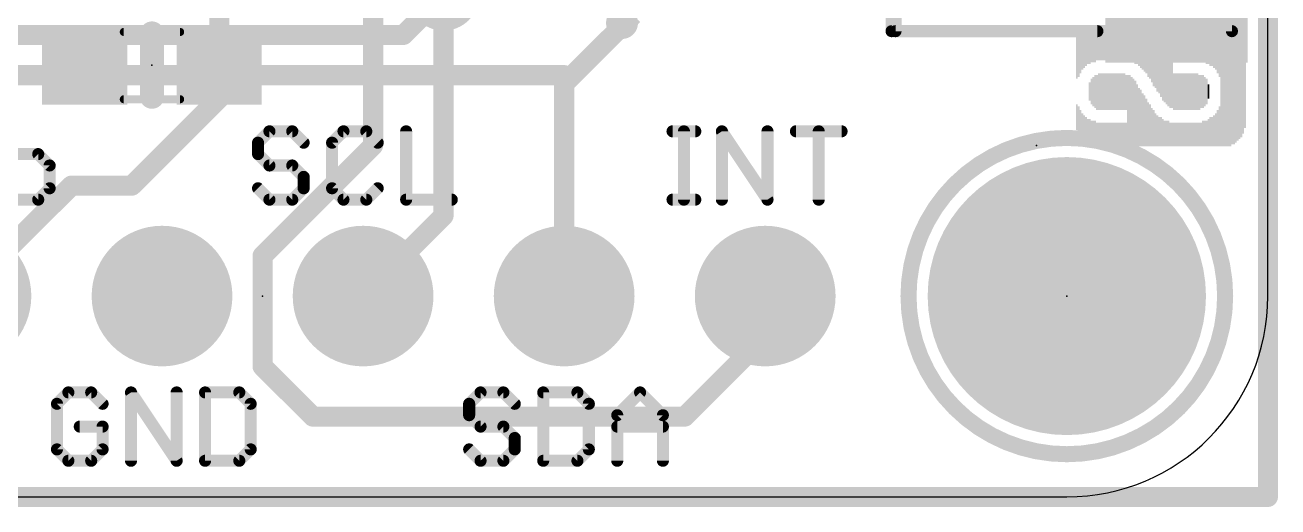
# Model space of a CAD drawing. Extents: x -0.1 to 25.5, y -0.1 to 17.9.
# Drawn here: x 9.7 to 25.53, y -0.13 to 5.97 of the extents above; entities that cross this region are included whole.
import ezdxf

# ---------------------------------------------------------------- set-up
doc = ezdxf.new("R2010")
doc.units = 0
for name, color, linetype in [('1', 12, 'CONTINUOUS'), ('16', 5, 'CONTINUOUS'), ('17', 110, 'CONTINUOUS'), ('18', 110, 'CONTINUOUS'), ('20', 53, 'CONTINUOUS'), ('21', 40, 'CONTINUOUS'), ('22', 6, 'CONTINUOUS'), ('23', 40, 'CONTINUOUS'), ('24', 6, 'CONTINUOUS'), ('51', 253, 'CONTINUOUS')]:
    doc.layers.add(name, color=color, linetype=linetype)

# ---------------------------------------------------------------- blocks, each defined once
blk = doc.blocks.new('RECT')
blk.add_solid([(-0.5, -0.5), (0.5, -0.5), (-0.5, 0.5), (0.5, 0.5)])
blk = doc.blocks.new('ROUNDP')
at = {"const_width": 0.5}
blk.add_lwpolyline([(0, -0.25, 1), (0, 0.25, 1), (0, -0.25)], format="xyb", dxfattribs=at)
blk = doc.blocks.new('ROUNDV')
at = {"const_width": 0.5}
blk.add_lwpolyline([(0, -0.25, 1), (0, 0.25, 1), (0, -0.25)], format="xyb", dxfattribs=at)

msp = doc.modelspace()

# ---------------------------------------------------------------- linework, layer by layer
at = {"layer": '1', "const_width": 0.254}
for points in [[(25.4, 17.78), (25.4, 0)], [(14.097, 8.001), (14.097, 4.445)], [(12.153, 6.604), (12.153, 5.461)], [(14.986, 6.35), (14.986, 3.556)], [(12.153, 5.041), (12.153, 5.461)], [(11.049, 3.937), (12.153, 5.041)], [(14.097, 4.445), (12.7, 3.048)], [(8.89, 2.54), (10.287, 3.937)], [(10.287, 3.937), (11.049, 3.937)], [(14.986, 3.556), (13.97, 2.54)], [(12.7, 3.048), (12.7, 1.651)], [(19.05, 2.032), (19.05, 2.54)], [(18.034, 1.016), (19.05, 2.032)], [(12.7, 1.651), (13.335, 1.016)], [(13.335, 1.016), (18.034, 1.016)], [(25.4, 0), (0, 0)]]:
    msp.add_lwpolyline(points, dxfattribs=at)
at = {"layer": '1', "const_width": 0.127}
for points in [[(12.2165, 5.461, 1), (12.0895, 5.461)], [(12.0895, 5.461, 1), (12.2165, 5.461)], [(12.0895, 5.041, 1), (12.2165, 5.041)], [(12.1979, 4.9961, 1), (12.1081, 5.0859)], [(14.0335, 4.445, 1), (14.1605, 4.445)], [(14.1419, 4.4001, 1), (14.0521, 4.4899)], [(10.287, 4.0005, 1), (10.287, 3.8735)], [(10.3319, 3.8921, 1), (10.2421, 3.9819)], [(11.0041, 3.9819, 1), (11.0939, 3.8921)], [(11.049, 3.8735, 1), (11.049, 4.0005)], [(15.0309, 3.5111, 1), (14.9411, 3.6009)], [(14.9225, 3.556, 1), (15.0495, 3.556)], [(12.7635, 3.048, 1), (12.6365, 3.048)], [(12.6551, 3.0929, 1), (12.7449, 3.0031)], [(13.9251, 2.5849, 1), (14.0149, 2.4951)], [(19.1135, 2.54, 1), (18.9865, 2.54)], [(18.9865, 2.032, 1), (19.1135, 2.032)], [(19.0949, 1.9871, 1), (19.0051, 2.0769)], [(12.7449, 1.6959, 1), (12.6551, 1.6061)], [(12.6365, 1.651, 1), (12.7635, 1.651)], [(13.335, 1.0795, 1), (13.335, 0.9525)], [(13.2901, 0.9711, 1), (13.3799, 1.0609)], [(17.9891, 1.0609, 1), (18.0789, 0.9711)], [(18.034, 0.9525, 1), (18.034, 1.0795)], [(25.3365, 0, 1), (25.4635, 0)], [(25.4, -0.0635, 1), (25.4, 0.0635)]]:
    msp.add_lwpolyline(points, format="xyb", dxfattribs=at)
at = {"layer": '16', "const_width": 0.254}
for points in [[(25.4, 17.78), (25.4, 0)], [(14.478, 5.842), (14.986, 6.35)], [(17.38, 6.096), (16.51, 5.226)], [(14.478, 5.842), (7.62, 5.842)], [(7.2741, 5.334), (16.51, 5.334)], [(16.51, 5.334), (16.51, 5.226)], [(16.51, 5.226), (16.51, 2.54)], [(25.4, 0), (0, 0)]]:
    msp.add_lwpolyline(points, dxfattribs=at)
at = {"layer": '16', "const_width": 0.127}
for points in [[(14.4331, 5.8869, 1), (14.5229, 5.7971)], [(14.478, 5.7785, 1), (14.478, 5.9055)], [(16.5735, 5.334, 1), (16.4465, 5.334)], [(16.51, 5.2705, 1), (16.51, 5.3975)], [(16.5735, 5.226, 1), (16.4465, 5.226)], [(16.4651, 5.2709, 1), (16.5549, 5.1811)], [(16.4465, 5.226, 1), (16.5735, 5.226)], [(16.4465, 2.54, 1), (16.5735, 2.54)], [(25.3365, 0, 1), (25.4635, 0)], [(25.4, -0.0635, 1), (25.4, 0.0635)]]:
    msp.add_lwpolyline(points, format="xyb", dxfattribs=at)
at = {"layer": '20'}
for p, q in [((25.4, 2.54), (25.4, 15.24)), ((2.54, 0), (22.86, 0))]:
    msp.add_line(p, q, dxfattribs=at)
msp.add_arc((22.86, 2.54), 2.54, 270, 0, dxfattribs=at)
at = {"layer": '21'}
for points, const_width in [([(20.646, 5.89), (20.646, 6.99)], 0.1524), ([(11.303, 5.061), (11.303, 5.861)], 0.3048), ([(23.246, 5.89), (20.646, 5.89)], 0.1524), ([(12.787, 4.6235), (12.6429, 4.4795)], 0.1524), ([(13.0751, 4.6235), (12.787, 4.6235)], 0.1524), ([(13.2191, 4.4795), (13.0751, 4.6235)], 0.1524), ([(13.7225, 4.6235), (13.5784, 4.4795)], 0.1524), ([(14.0106, 4.6235), (13.7225, 4.6235)], 0.1524), ([(14.1547, 4.4795), (14.0106, 4.6235)], 0.1524), ([(14.514, 4.6235), (14.514, 3.7592)], 0.1524), ([(17.8788, 4.6235), (18.167, 4.6235)], 0.1524), ([(18.0229, 3.7592), (18.0229, 4.6235)], 0.1524), ([(18.5025, 3.7592), (18.5025, 4.6235)], 0.1524), ([(18.5025, 4.6235), (19.0787, 3.7592)], 0.1524), ([(19.0787, 3.7592), (19.0787, 4.6235)], 0.1524), ([(19.438, 4.6235), (20.0143, 4.6235)], 0.1524), ([(19.7262, 3.7592), (19.7262, 4.6235)], 0.1524), ([(12.6429, 4.4795), (12.6429, 4.3354)], 0.1524), ([(13.5784, 4.4795), (13.5784, 3.9033)], 0.1524), ([(9.8661, 4.3354), (9.578, 4.3354)], 0.1524), ([(10.0102, 4.1914), (9.8661, 4.3354)], 0.1524), ([(12.6429, 4.3354), (12.787, 4.1914)], 0.1524), ([(10.0102, 3.9033), (10.0102, 4.1914)], 0.1524), ([(12.787, 4.1914), (13.0751, 4.1914)], 0.1524), ([(13.0751, 4.1914), (13.2191, 4.0473)], 0.1524), ([(13.2191, 4.0473), (13.2191, 3.9033)], 0.1524), ([(9.8661, 3.7592), (10.0102, 3.9033)], 0.1524), ([(12.787, 3.7592), (12.6429, 3.9033)], 0.1524), ([(13.2191, 3.9033), (13.0751, 3.7592)], 0.1524), ([(13.5784, 3.9033), (13.7225, 3.7592)], 0.1524), ([(14.0106, 3.7592), (14.1547, 3.9033)], 0.1524), ([(9.578, 3.7592), (9.8661, 3.7592)], 0.1524), ([(13.0751, 3.7592), (12.787, 3.7592)], 0.1524), ([(13.7225, 3.7592), (14.0106, 3.7592)], 0.1524), ([(14.514, 3.7592), (15.0902, 3.7592)], 0.1524), ([(17.8788, 3.7592), (18.167, 3.7592)], 0.1524), ([(10.247, 1.3215), (10.1029, 1.1775)], 0.1524), ([(10.5351, 1.3215), (10.247, 1.3215)], 0.1524), ([(10.6791, 1.1775), (10.5351, 1.3215)], 0.1524), ([(11.0384, 0.4572), (11.0384, 1.3215)], 0.1524), ([(11.0384, 1.3215), (11.6147, 0.4572)], 0.1524), ([(11.6147, 0.4572), (11.6147, 1.3215)], 0.1524), ([(11.974, 1.3215), (11.974, 0.4572)], 0.1524), ([(12.4061, 1.3215), (11.974, 1.3215)], 0.1524), ([(12.5502, 1.1775), (12.4061, 1.3215)], 0.1524), ([(15.454, 1.3215), (15.3099, 1.1775)], 0.1524), ([(15.7421, 1.3215), (15.454, 1.3215)], 0.1524), ([(15.8861, 1.1775), (15.7421, 1.3215)], 0.1524), ([(16.2454, 1.3215), (16.2454, 0.4572)], 0.1524), ([(16.6776, 1.3215), (16.2454, 1.3215)], 0.1524), ([(16.8217, 1.1775), (16.6776, 1.3215)], 0.1524), ([(17.181, 1.0334), (17.4691, 1.3215)], 0.1524), ([(17.4691, 1.3215), (17.7572, 1.0334)], 0.1524), ([(10.1029, 1.1775), (10.1029, 0.6013)], 0.1524), ([(12.5502, 0.6013), (12.5502, 1.1775)], 0.1524), ([(15.3099, 1.1775), (15.3099, 1.0334)], 0.1524), ([(15.3099, 1.0334), (15.454, 0.8894)], 0.1524), ([(16.8217, 0.6013), (16.8217, 1.1775)], 0.1524), ([(17.181, 0.4572), (17.181, 1.0334)], 0.1524), ([(17.7572, 1.0334), (17.7572, 0.4572)], 0.1524), ([(10.6791, 0.8894), (10.391, 0.8894)], 0.1524), ([(10.6791, 0.6013), (10.6791, 0.8894)], 0.1524), ([(15.454, 0.8894), (15.7421, 0.8894)], 0.1524), ([(15.7421, 0.8894), (15.8861, 0.7453)], 0.1524), ([(17.181, 0.8894), (17.7572, 0.8894)], 0.1524), ([(15.8861, 0.7453), (15.8861, 0.6013)], 0.1524), ([(10.1029, 0.6013), (10.247, 0.4572)], 0.1524), ([(10.5351, 0.4572), (10.6791, 0.6013)], 0.1524), ([(12.4061, 0.4572), (12.5502, 0.6013)], 0.1524), ([(15.454, 0.4572), (15.3099, 0.6013)], 0.1524), ([(15.8861, 0.6013), (15.7421, 0.4572)], 0.1524), ([(16.6776, 0.4572), (16.8217, 0.6013)], 0.1524), ([(10.247, 0.4572), (10.5351, 0.4572)], 0.1524), ([(11.974, 0.4572), (12.4061, 0.4572)], 0.1524), ([(15.7421, 0.4572), (15.454, 0.4572)], 0.1524), ([(16.2454, 0.4572), (16.6776, 0.4572)], 0.1524)]:
    msp.add_lwpolyline(points, dxfattribs=dict(at, const_width=const_width))
for points, const_width in [([(17.241, 5.893, 1), (17.241, 6.093, 1), (17.241, 5.893)], 0.2032), ([(11.3792, 5.861, 1), (11.2268, 5.861)], 0.1524), ([(20.646, 5.9281, 1), (20.646, 5.8519)], 0.0762), ([(20.6079, 5.89, 1), (20.6841, 5.89)], 0.0762), ([(23.246, 5.8519, 1), (23.246, 5.9281)], 0.0762), ([(11.2268, 5.061, 1), (11.3792, 5.061)], 0.1524), ([(12.787, 4.6616, 1), (12.787, 4.5854)], 0.0762), ([(12.8139, 4.5966, 1), (12.76, 4.6505)], 0.0762), ([(13.102, 4.6505, 1), (13.0481, 4.5966)], 0.0762), ([(13.0751, 4.5854, 1), (13.0751, 4.6616)], 0.0762), ([(13.7225, 4.6616, 1), (13.7225, 4.5854)], 0.0762), ([(13.7494, 4.5966, 1), (13.6956, 4.6505)], 0.0762), ([(14.0376, 4.6505, 1), (13.9837, 4.5966)], 0.0762), ([(14.0106, 4.5854, 1), (14.0106, 4.6616)], 0.0762), ([(14.5521, 4.6235, 1), (14.4759, 4.6235)], 0.0762), ([(17.8788, 4.6616, 1), (17.8788, 4.5854)], 0.0762), ([(18.061, 4.6235, 1), (17.9848, 4.6235)], 0.0762), ([(18.167, 4.5854, 1), (18.167, 4.6616)], 0.0762), ([(18.5342, 4.6447, 1), (18.4708, 4.6024)], 0.0762), ([(18.5406, 4.6235, 1), (18.4644, 4.6235)], 0.0762), ([(19.1168, 4.6235, 1), (19.0406, 4.6235)], 0.0762), ([(19.438, 4.6616, 1), (19.438, 4.5854)], 0.0762), ([(19.7643, 4.6235, 1), (19.6881, 4.6235)], 0.0762), ([(20.0143, 4.5854, 1), (20.0143, 4.6616)], 0.0762), ([(22.86, 0.54, 1), (22.86, 4.54, 1), (22.86, 0.54)], 0.2032), ([(12.681, 4.4795, 1), (12.6048, 4.4795)], 0.0762), ([(12.616, 4.5064, 1), (12.6699, 4.4525)], 0.0762), ([(13.1922, 4.4525, 1), (13.2461, 4.5064)], 0.0762), ([(13.6165, 4.4795, 1), (13.5403, 4.4795)], 0.0762), ([(13.5515, 4.5064, 1), (13.6054, 4.4525)], 0.0762), ([(14.1277, 4.4525, 1), (14.1816, 4.5064)], 0.0762), ([(9.8931, 4.3624, 1), (9.8392, 4.3085)], 0.0762), ([(9.8661, 4.2973, 1), (9.8661, 4.3735)], 0.0762), ([(12.6699, 4.3624, 1), (12.616, 4.3085)], 0.0762), ([(12.6048, 4.3354, 1), (12.681, 4.3354)], 0.0762), ([(10.0483, 4.1914, 1), (9.9721, 4.1914)], 0.0762), ([(9.9832, 4.1644, 1), (10.0371, 4.2183)], 0.0762), ([(12.787, 4.2295, 1), (12.787, 4.1533)], 0.0762), ([(12.76, 4.1644, 1), (12.8139, 4.2183)], 0.0762), ([(13.102, 4.2183, 1), (13.0481, 4.1644)], 0.0762), ([(13.0751, 4.1533, 1), (13.0751, 4.2295)], 0.0762), ([(13.2572, 4.0473, 1), (13.181, 4.0473)], 0.0762), ([(10.0371, 3.8763, 1), (9.9832, 3.9302)], 0.0762), ([(12.6699, 3.9302, 1), (12.616, 3.8763)], 0.0762), ([(13.1922, 4.0204, 1), (13.2461, 4.0743)], 0.0762), ([(13.2461, 3.8763, 1), (13.1922, 3.9302)], 0.0762), ([(13.6054, 3.9302, 1), (13.5515, 3.8763)], 0.0762), ([(14.1816, 3.8763, 1), (14.1277, 3.9302)], 0.0762), ([(9.8392, 3.7861, 1), (9.8931, 3.7323)], 0.0762), ([(9.8661, 3.7211, 1), (9.8661, 3.7973)], 0.0762), ([(9.9721, 3.9033, 1), (10.0483, 3.9033)], 0.0762), ([(12.787, 3.7973, 1), (12.787, 3.7211)], 0.0762), ([(12.76, 3.7323, 1), (12.8139, 3.7861)], 0.0762), ([(13.0481, 3.7861, 1), (13.102, 3.7323)], 0.0762), ([(13.0751, 3.7211, 1), (13.0751, 3.7973)], 0.0762), ([(13.181, 3.9033, 1), (13.2572, 3.9033)], 0.0762), ([(13.5403, 3.9033, 1), (13.6165, 3.9033)], 0.0762), ([(13.7225, 3.7973, 1), (13.7225, 3.7211)], 0.0762), ([(13.6956, 3.7323, 1), (13.7494, 3.7861)], 0.0762), ([(13.9837, 3.7861, 1), (14.0376, 3.7323)], 0.0762), ([(14.0106, 3.7211, 1), (14.0106, 3.7973)], 0.0762), ([(14.514, 3.7973, 1), (14.514, 3.7211)], 0.0762), ([(15.0902, 3.7211, 1), (15.0902, 3.7973)], 0.0762), ([(17.8788, 3.7973, 1), (17.8788, 3.7211)], 0.0762), ([(18.167, 3.7211, 1), (18.167, 3.7973)], 0.0762), ([(19.047, 3.7381, 1), (19.1104, 3.7803)], 0.0762), ([(14.4759, 3.7592, 1), (14.5521, 3.7592)], 0.0762), ([(17.9848, 3.7592, 1), (18.061, 3.7592)], 0.0762), ([(18.4644, 3.7592, 1), (18.5406, 3.7592)], 0.0762), ([(19.0406, 3.7592, 1), (19.1168, 3.7592)], 0.0762), ([(19.6881, 3.7592, 1), (19.7643, 3.7592)], 0.0762), ([(10.247, 1.3596, 1), (10.247, 1.2834)], 0.0762), ([(10.2739, 1.2946, 1), (10.22, 1.3485)], 0.0762), ([(10.562, 1.3485, 1), (10.5081, 1.2946)], 0.0762), ([(10.5351, 1.2834, 1), (10.5351, 1.3596)], 0.0762), ([(11.0701, 1.3427, 1), (11.0067, 1.3004)], 0.0762), ([(11.0765, 1.3215, 1), (11.0003, 1.3215)], 0.0762), ([(11.6528, 1.3215, 1), (11.5766, 1.3215)], 0.0762), ([(12.0121, 1.3215, 1), (11.9359, 1.3215)], 0.0762), ([(11.974, 1.3596, 1), (11.974, 1.2834)], 0.0762), ([(12.4331, 1.3485, 1), (12.3792, 1.2946)], 0.0762), ([(12.4061, 1.2834, 1), (12.4061, 1.3596)], 0.0762), ([(15.454, 1.3596, 1), (15.454, 1.2834)], 0.0762), ([(15.4809, 1.2946, 1), (15.427, 1.3485)], 0.0762), ([(15.769, 1.3485, 1), (15.7151, 1.2946)], 0.0762), ([(15.7421, 1.2834, 1), (15.7421, 1.3596)], 0.0762), ([(16.2835, 1.3215, 1), (16.2073, 1.3215)], 0.0762), ([(16.2454, 1.3596, 1), (16.2454, 1.2834)], 0.0762), ([(16.7046, 1.3485, 1), (16.6507, 1.2946)], 0.0762), ([(16.6776, 1.2834, 1), (16.6776, 1.3596)], 0.0762), ([(17.496, 1.3485, 1), (17.4421, 1.2946)], 0.0762), ([(17.496, 1.2946, 1), (17.4421, 1.3485)], 0.0762), ([(10.141, 1.1775, 1), (10.0648, 1.1775)], 0.0762), ([(10.076, 1.2044, 1), (10.1299, 1.1505)], 0.0762), ([(10.6522, 1.1505, 1), (10.7061, 1.2044)], 0.0762), ([(12.5883, 1.1775, 1), (12.5121, 1.1775)], 0.0762), ([(12.5232, 1.1505, 1), (12.5771, 1.2044)], 0.0762), ([(15.348, 1.1775, 1), (15.2718, 1.1775)], 0.0762), ([(15.283, 1.2044, 1), (15.3369, 1.1505)], 0.0762), ([(15.3369, 1.0604, 1), (15.283, 1.0065)], 0.0762), ([(15.8592, 1.1505, 1), (15.9131, 1.2044)], 0.0762), ([(16.8598, 1.1775, 1), (16.7836, 1.1775)], 0.0762), ([(16.7947, 1.1505, 1), (16.8486, 1.2044)], 0.0762), ([(17.2191, 1.0334, 1), (17.1429, 1.0334)], 0.0762), ([(17.7953, 1.0334, 1), (17.7191, 1.0334)], 0.0762), ([(10.391, 0.9275, 1), (10.391, 0.8513)], 0.0762), ([(10.7172, 0.8894, 1), (10.641, 0.8894)], 0.0762), ([(10.6791, 0.8513, 1), (10.6791, 0.9275)], 0.0762), ([(15.2718, 1.0334, 1), (15.348, 1.0334)], 0.0762), ([(15.454, 0.9275, 1), (15.454, 0.8513)], 0.0762), ([(15.427, 0.8624, 1), (15.4809, 0.9163)], 0.0762), ([(15.769, 0.9163, 1), (15.7151, 0.8624)], 0.0762), ([(15.7421, 0.8513, 1), (15.7421, 0.9275)], 0.0762), ([(17.154, 1.0604, 1), (17.2079, 1.0065)], 0.0762), ([(17.181, 0.9275, 1), (17.181, 0.8513)], 0.0762), ([(17.7302, 1.0065, 1), (17.7841, 1.0604)], 0.0762), ([(17.7572, 0.8513, 1), (17.7572, 0.9275)], 0.0762), ([(15.9242, 0.7453, 1), (15.848, 0.7453)], 0.0762), ([(15.8592, 0.7184, 1), (15.9131, 0.7723)], 0.0762), ([(10.1299, 0.6282, 1), (10.076, 0.5743)], 0.0762), ([(10.0648, 0.6013, 1), (10.141, 0.6013)], 0.0762), ([(10.641, 0.6013, 1), (10.7172, 0.6013)], 0.0762), ([(10.7061, 0.5743, 1), (10.6522, 0.6282)], 0.0762), ([(12.5121, 0.6013, 1), (12.5883, 0.6013)], 0.0762), ([(12.5771, 0.5743, 1), (12.5232, 0.6282)], 0.0762), ([(15.3369, 0.6282, 1), (15.283, 0.5743)], 0.0762), ([(15.848, 0.6013, 1), (15.9242, 0.6013)], 0.0762), ([(15.9131, 0.5743, 1), (15.8592, 0.6282)], 0.0762), ([(16.7836, 0.6013, 1), (16.8598, 0.6013)], 0.0762), ([(16.8486, 0.5743, 1), (16.7947, 0.6282)], 0.0762), ([(10.247, 0.4953, 1), (10.247, 0.4191)], 0.0762), ([(10.22, 0.4303, 1), (10.2739, 0.4841)], 0.0762), ([(10.5081, 0.4841, 1), (10.562, 0.4303)], 0.0762), ([(10.5351, 0.4191, 1), (10.5351, 0.4953)], 0.0762), ([(11.0003, 0.4572, 1), (11.0765, 0.4572)], 0.0762), ([(11.5766, 0.4572, 1), (11.6528, 0.4572)], 0.0762), ([(11.583, 0.4361, 1), (11.6464, 0.4783)], 0.0762), ([(11.974, 0.4953, 1), (11.974, 0.4191)], 0.0762), ([(11.9359, 0.4572, 1), (12.0121, 0.4572)], 0.0762), ([(12.3792, 0.4841, 1), (12.4331, 0.4303)], 0.0762), ([(12.4061, 0.4191, 1), (12.4061, 0.4953)], 0.0762), ([(15.454, 0.4953, 1), (15.454, 0.4191)], 0.0762), ([(15.427, 0.4303, 1), (15.4809, 0.4841)], 0.0762), ([(15.7151, 0.4841, 1), (15.769, 0.4303)], 0.0762), ([(15.7421, 0.4191, 1), (15.7421, 0.4953)], 0.0762), ([(16.2454, 0.4953, 1), (16.2454, 0.4191)], 0.0762), ([(16.2073, 0.4572, 1), (16.2835, 0.4572)], 0.0762), ([(16.6507, 0.4841, 1), (16.7046, 0.4303)], 0.0762), ([(16.6776, 0.4191, 1), (16.6776, 0.4953)], 0.0762), ([(17.1429, 0.4572, 1), (17.2191, 0.4572)], 0.0762), ([(17.7191, 0.4572, 1), (17.7953, 0.4572)], 0.0762)]:
    msp.add_lwpolyline(points, format="xyb", dxfattribs=dict(at, const_width=const_width))
at = {"layer": '23'}
for p in [(11.303, 5.461), (12.7, 2.54), (22.86, 2.54)]:
    msp.add_point(p, dxfattribs=at)
at = {"layer": '24'}
msp.add_point((22.479, 4.445), dxfattribs=at)
at = {"layer": '51'}
for points, const_width in [([(20.696, 5.89), (20.696, 11.99)], 0.1524), ([(24.946, 11.99), (24.946, 5.89)], 0.1524), ([(11.659, 5.88), (10.947, 5.88)], 0.1016), ([(24.946, 5.89), (20.696, 5.89)], 0.1524), ([(11.659, 5.029), (10.947, 5.029)], 0.1016)]:
    msp.add_lwpolyline(points, dxfattribs=dict(at, const_width=const_width))
for points, const_width in [([(10.947, 5.9054, 1), (10.947, 5.8546)], 0.0508), ([(11.659, 5.8546, 1), (11.659, 5.9054)], 0.0508), ([(20.696, 5.9281, 1), (20.696, 5.8519)], 0.0762), ([(20.6579, 5.89, 1), (20.7341, 5.89)], 0.0762), ([(24.9079, 5.89, 1), (24.9841, 5.89)], 0.0762), ([(24.946, 5.8519, 1), (24.946, 5.9281)], 0.0762), ([(10.947, 5.0544, 1), (10.947, 5.0036)], 0.0508), ([(11.659, 5.0036, 1), (11.659, 5.0544)], 0.0508)]:
    msp.add_lwpolyline(points, format="xyb", dxfattribs=dict(at, const_width=const_width))

# ---------------------------------------------------------------- block references
at = {"layer": '1', "xscale": 1.8, "yscale": 1.2, "rotation": 180}
msp.add_blockref('RECT', (24.246, 6.09), dxfattribs=at)
at = {"layer": '1', "xscale": 1.075, "rotation": 180}
for p in [(10.453, 5.461), (12.153, 5.461)]:
    msp.add_blockref('RECT', p, dxfattribs=at)
at = {"layer": '17', "xscale": 3.516, "yscale": 3.516}
msp.add_blockref('ROUNDP', (22.86, 2.54), dxfattribs=at)
msp.add_blockref('ROUNDP', (22.86, 2.54), dxfattribs=at)
at = {"layer": '17', "xscale": 1.778, "yscale": 1.778, "rotation": 90}
for p in [(8.89, 2.54), (8.89, 2.54), (11.43, 2.54), (11.43, 2.54), (13.97, 2.54), (13.97, 2.54), (16.51, 2.54), (16.51, 2.54), (19.05, 2.54), (19.05, 2.54)]:
    msp.add_blockref('ROUNDP', p, dxfattribs=at)
at = {"layer": '18', "xscale": 0.9064, "yscale": 0.9064}
msp.add_blockref('ROUNDV', (14.986, 6.35), dxfattribs=at)
msp.add_blockref('ROUNDV', (14.986, 6.35), dxfattribs=at)
at = {"layer": '22', "rotation": 90}
for p, xscale, yscale in [((22.987, 5.588), 0.5994, 0.0229), ((23.01, 5.5994), 0.5766, 0.0231), ((23.0331, 5.6223), 0.5309, 0.0231), ((23.0562, 5.6452), 0.4851, 0.0231), ((23.0793, 5.6566), 0.4623, 0.0231), ((23.1024, 5.668), 0.4394, 0.0231), ((23.1256, 5.6807), 0.414, 0.0231), ((23.1487, 5.6807), 0.414, 0.0231), ((23.1718, 5.6921), 0.3912, 0.0231), ((23.1949, 5.6921), 0.3912, 0.0231), ((23.218, 5.6921), 0.3912, 0.0231), ((23.241, 5.7036), 0.3683, 0.0229), ((23.264, 5.7036), 0.3683, 0.0231), ((23.2871, 5.7036), 0.3683, 0.0231), ((23.3102, 5.7036), 0.3683, 0.0231), ((23.3333, 5.7036), 0.3683, 0.0231), ((23.3564, 5.7036), 0.3683, 0.0231), ((23.3796, 5.7036), 0.3683, 0.0231), ((23.4027, 5.7036), 0.3683, 0.0231), ((23.4258, 5.7036), 0.3683, 0.0231), ((23.4489, 5.7036), 0.3683, 0.0231), ((23.472, 5.7036), 0.3683, 0.0231), ((23.495, 5.7036), 0.3683, 0.0229), ((23.518, 5.7036), 0.3683, 0.0231), ((23.5411, 5.7036), 0.3683, 0.0231), ((23.5642, 5.7036), 0.3683, 0.0231), ((23.5873, 5.7036), 0.3683, 0.0231), ((23.6104, 5.7036), 0.3683, 0.0231), ((23.6336, 5.7036), 0.3683, 0.0231), ((23.6567, 5.7036), 0.3683, 0.0231), ((23.6798, 5.6921), 0.3912, 0.0231), ((23.7029, 5.6921), 0.3912, 0.0231), ((23.726, 5.6807), 0.414, 0.0231), ((23.749, 5.6807), 0.414, 0.0229), ((23.772, 5.668), 0.4394, 0.0231), ((23.7951, 5.6566), 0.4623, 0.0231), ((23.8182, 5.6452), 0.4851, 0.0231), ((23.8413, 5.6337), 0.508, 0.0231), ((23.8644, 5.6223), 0.5309, 0.0231), ((23.8876, 5.5994), 0.5766, 0.0231), ((23.9107, 5.588), 0.5994, 0.0231), ((23.9338, 5.5651), 0.6452, 0.0231), ((23.9569, 5.541), 0.6934, 0.0231), ((23.98, 5.5296), 0.7163, 0.0231), ((24.003, 5.5067), 0.762, 0.0229), ((24.026, 5.4953), 0.7849, 0.0231), ((24.0491, 5.4724), 0.8306, 0.0231), ((24.0722, 5.4496), 0.8763, 0.0231), ((24.0953, 5.4381), 0.8992, 0.0231), ((24.1184, 5.4267), 0.922, 0.0231), ((24.1416, 5.414), 0.9474, 0.0231), ((24.1647, 5.4026), 0.9703, 0.0231), ((24.1878, 5.4026), 0.9703, 0.0231), ((24.2109, 5.7036), 0.3683, 0.0231), ((24.234, 5.7036), 0.3683, 0.0231), ((24.257, 5.7036), 0.3683, 0.0229), ((24.28, 5.7036), 0.3683, 0.0231), ((24.3031, 5.7036), 0.3683, 0.0231), ((24.3262, 5.7036), 0.3683, 0.0231), ((24.3493, 5.7036), 0.3683, 0.0231), ((24.3724, 5.7036), 0.3683, 0.0231), ((24.3956, 5.7036), 0.3683, 0.0231), ((24.4187, 5.7036), 0.3683, 0.0231), ((24.4418, 5.7036), 0.3683, 0.0231), ((24.4649, 5.7036), 0.3683, 0.0231), ((24.488, 5.7036), 0.3683, 0.0231), ((24.511, 5.7036), 0.3683, 0.0229), ((24.534, 5.7036), 0.3683, 0.0231), ((24.5571, 5.6921), 0.3912, 0.0231), ((24.5802, 5.6921), 0.3912, 0.0231), ((24.6033, 5.6921), 0.3912, 0.0231), ((24.6264, 5.6807), 0.414, 0.0231), ((24.8111, 5.16), 1.4554, 0.0231), ((24.8342, 5.16), 1.4554, 0.0231), ((24.8573, 5.16), 1.4554, 0.0231), ((24.8804, 5.16), 1.4554, 0.0231), ((24.9036, 5.16), 1.4554, 0.0231), ((24.9267, 5.16), 1.4554, 0.0231), ((24.9498, 5.1727), 1.43, 0.0231), ((24.9729, 5.1727), 1.43, 0.0231), ((24.996, 5.1841), 1.4072, 0.0231), ((25.019, 5.1956), 1.3843, 0.0229), ((25.042, 5.207), 1.3614, 0.0231), ((25.0651, 5.2184), 1.3386, 0.0231), ((25.0882, 5.2413), 1.2929, 0.0231), ((25.1113, 5.2756), 1.2243, 0.0231), ((24.6496, 5.5766), 0.2057, 0.0231), ((24.6727, 5.5639), 0.2311, 0.0231), ((24.6958, 5.5639), 0.2311, 0.0231), ((24.7189, 5.5524), 0.254, 0.0231), ((24.742, 5.541), 0.2769, 0.0231), ((24.765, 5.5182), 0.3226, 0.0229), ((24.788, 5.4953), 0.3683, 0.0231), ((23.1487, 5.127), 0.2311, 0.0231), ((23.1718, 5.127), 0.3226, 0.0231), ((23.1949, 5.1257), 0.3708, 0.0231), ((23.218, 5.1257), 0.4166, 0.0231), ((23.241, 5.1143), 0.4394, 0.0229), ((23.264, 5.1257), 0.4623, 0.0231), ((23.2871, 5.1257), 0.4623, 0.0231), ((23.3102, 5.1257), 0.4623, 0.0231), ((23.3333, 5.1257), 0.4623, 0.0231), ((23.3564, 5.1257), 0.4623, 0.0231), ((23.3796, 5.1257), 0.4623, 0.0231), ((23.4027, 5.1257), 0.4623, 0.0231), ((23.4258, 5.1257), 0.4623, 0.0231), ((23.4489, 5.1257), 0.4623, 0.0231), ((23.472, 5.1257), 0.4623, 0.0231), ((23.495, 5.1257), 0.4623, 0.0229), ((23.518, 5.1257), 0.4623, 0.0231), ((23.5411, 5.1257), 0.4623, 0.0231), ((23.5642, 5.1257), 0.4623, 0.0231), ((23.5873, 5.1257), 0.4623, 0.0231), ((23.6104, 5.1143), 0.4394, 0.0231), ((23.6336, 4.8832), 0.9017, 0.0231), ((23.6567, 4.8832), 0.9017, 0.0231), ((23.6798, 4.8717), 0.8788, 0.0231), ((23.7029, 4.8603), 0.856, 0.0231), ((23.726, 4.8489), 0.8331, 0.0231), ((24.2109, 5.1257), 0.4623, 0.0231), ((24.234, 5.1257), 0.4623, 0.0231), ((24.257, 5.1257), 0.4623, 0.0229), ((24.28, 5.1257), 0.4623, 0.0231), ((24.3031, 5.1257), 0.4623, 0.0231), ((24.3262, 5.1257), 0.4623, 0.0231), ((24.3493, 5.1257), 0.4623, 0.0231), ((24.3724, 5.1257), 0.4623, 0.0231), ((24.3956, 5.1257), 0.4623, 0.0231), ((24.4187, 5.1257), 0.4623, 0.0231), ((24.4418, 5.1257), 0.4623, 0.0231), ((24.4649, 5.1257), 0.4623, 0.0231), ((24.488, 5.1257), 0.4623, 0.0231), ((24.511, 5.1257), 0.4623, 0.0229), ((24.534, 5.1143), 0.4394, 0.0231), ((24.5571, 5.1257), 0.4166, 0.0231), ((24.5802, 5.1257), 0.4166, 0.0231), ((24.6033, 5.1257), 0.3708, 0.0231), ((24.6264, 5.127), 0.3226, 0.0231), ((23.749, 4.826), 0.7874, 0.0229), ((23.772, 4.8019), 0.7391, 0.0231), ((23.7951, 4.7904), 0.7163, 0.0231), ((23.8182, 4.7676), 0.6706, 0.0231), ((23.8413, 4.7561), 0.6477, 0.0231), ((24.6496, 5.127), 0.1854, 0.0231), ((22.987, 4.8031), 0.3251, 0.0229), ((23.01, 4.7676), 0.3454, 0.0231), ((23.8644, 4.7333), 0.602, 0.0231), ((23.8876, 4.7104), 0.5563, 0.0231), ((23.9107, 4.699), 0.5334, 0.0231), ((23.9338, 4.6749), 0.4851, 0.0231), ((24.788, 4.6863), 0.508, 0.0231), ((23.0331, 4.7219), 0.3454, 0.0231), ((23.0562, 4.6876), 0.3226, 0.0231), ((23.0793, 4.6647), 0.3226, 0.0231), ((23.1024, 4.6418), 0.3226, 0.0231), ((23.1256, 4.619), 0.3226, 0.0231), ((23.1487, 4.619), 0.3226, 0.0231), ((23.1718, 4.5949), 0.3251, 0.0231), ((23.1949, 4.5949), 0.3251, 0.0231), ((23.218, 4.5949), 0.3251, 0.0231), ((23.9569, 4.6634), 0.4623, 0.0231), ((23.98, 4.6406), 0.4166, 0.0231), ((24.003, 4.6292), 0.3937, 0.0229), ((24.026, 4.6177), 0.3708, 0.0231), ((24.0491, 4.6177), 0.3708, 0.0231), ((24.0722, 4.6063), 0.348, 0.0231), ((24.0953, 4.5949), 0.3251, 0.0231), ((24.1184, 4.5949), 0.3251, 0.0231), ((24.1416, 4.5949), 0.3251, 0.0231), ((24.5802, 4.5949), 0.3251, 0.0231), ((24.6033, 4.5949), 0.3251, 0.0231), ((24.6264, 4.5949), 0.3251, 0.0231), ((24.6496, 4.6063), 0.348, 0.0231), ((24.6727, 4.6177), 0.3708, 0.0231), ((24.6958, 4.6177), 0.3708, 0.0231), ((24.7189, 4.6292), 0.3937, 0.0231), ((24.742, 4.6406), 0.4166, 0.0231), ((24.765, 4.6634), 0.4623, 0.0229), ((23.241, 4.5834), 0.3023, 0.0229), ((23.264, 4.5834), 0.3023, 0.0231), ((23.2871, 4.5834), 0.3023, 0.0231), ((23.3102, 4.5834), 0.3023, 0.0231), ((23.3333, 4.5834), 0.3023, 0.0231), ((23.3564, 4.5834), 0.3023, 0.0231), ((23.3796, 4.5834), 0.3023, 0.0231), ((23.4027, 4.5834), 0.3023, 0.0231), ((23.4258, 4.5834), 0.3023, 0.0231), ((23.4489, 4.5834), 0.3023, 0.0231), ((23.472, 4.5834), 0.3023, 0.0231), ((23.495, 4.5834), 0.3023, 0.0229), ((23.518, 4.5834), 0.3023, 0.0231), ((23.5411, 4.5834), 0.3023, 0.0231), ((23.5642, 4.5834), 0.3023, 0.0231), ((23.5873, 4.5834), 0.3023, 0.0231), ((23.6104, 4.5834), 0.3023, 0.0231), ((24.1647, 4.5834), 0.3023, 0.0231), ((24.1878, 4.5834), 0.3023, 0.0231), ((24.2109, 4.5834), 0.3023, 0.0231), ((24.234, 4.5834), 0.3023, 0.0231), ((24.257, 4.5834), 0.3023, 0.0229), ((24.28, 4.5834), 0.3023, 0.0231), ((24.3031, 4.5834), 0.3023, 0.0231), ((24.3262, 4.5834), 0.3023, 0.0231), ((24.3493, 4.5834), 0.3023, 0.0231), ((24.3724, 4.5834), 0.3023, 0.0231), ((24.3956, 4.5834), 0.3023, 0.0231), ((24.4187, 4.5834), 0.3023, 0.0231), ((24.4418, 4.5834), 0.3023, 0.0231), ((24.4649, 4.5834), 0.3023, 0.0231), ((24.488, 4.5834), 0.3023, 0.0231), ((24.511, 4.5834), 0.3023, 0.0229), ((24.534, 4.5834), 0.3023, 0.0231), ((24.5571, 4.5834), 0.3023, 0.0231)]:
    msp.add_blockref('RECT', p, dxfattribs=dict(at, xscale=xscale, yscale=yscale))
at = {"layer": '51', "xscale": 0.5001, "yscale": 0.95, "rotation": 180}
for p in [(10.7228, 5.4559), (11.8912, 5.4559)]:
    msp.add_blockref('RECT', p, dxfattribs=at)
at = {"layer": '51', "xscale": 0.508, "yscale": 0.508}
for p in [(11.43, 2.54), (13.97, 2.54), (16.51, 2.54), (19.05, 2.54)]:
    msp.add_blockref('RECT', p, dxfattribs=at)

doc.saveas('drawing.dxf')
